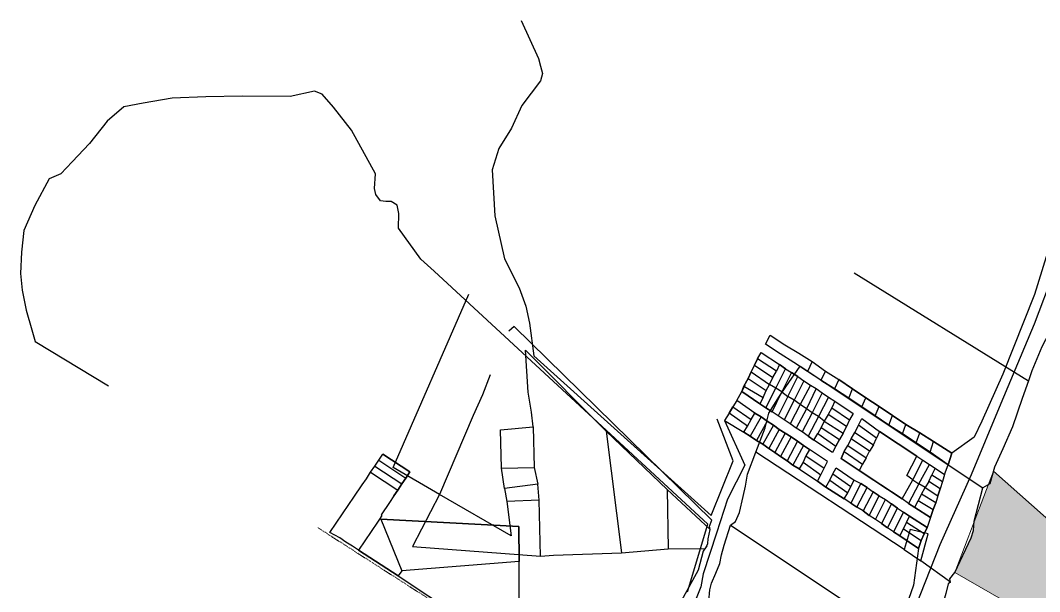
# Model space of a CAD drawing. Header units: millimetres. Extents: x 601939 to 603701, y 1317526 to 1318934.
# Drawn here: x 601939 to 603106, y 1318280 to 1318934 of the extents above; entities that cross this region are included whole.
import ezdxf

# ---------------------------------------------------------------- set-up
doc = ezdxf.new("R2010")
doc.units = ezdxf.units.MM
doc.linetypes.add('DOT', pattern=[0.25, 0, -0.25])
for name, color, linetype in [('1', 7, 'Continuous'), ('2', 7, 'Continuous'), ('50', 7, 'Continuous')]:
    doc.layers.add(name, color=color, linetype=linetype)

msp = doc.modelspace()

# ---------------------------------------------------------------- hatches: boundary and pattern name
at = {"lineweight": 13, "true_color": 0xc7c8ca}
h = msp.add_hatch(color=9, dxfattribs=at)
h.dxf.hatch_style = 1
h.paths.add_polyline_path([(603053.7, 1318418.2), (603049.4, 1318403.4), (603047.6, 1318402.4), (603031.3, 1318359.7), (603030.6, 1318350), (603027.9, 1318341.8), (603009.3, 1318302.2), (603133.2, 1318230.6), (603136.4, 1318232.9), (603190.5, 1318266.5), (603214.4, 1318275.8)])

# ---------------------------------------------------------------- linework, layer by layer
at = {"color": 1, "lineweight": 13}
msp.add_lwpolyline([(603133.2, 1318230.6), (603009.3, 1318302.2), (603053.7, 1318418.2), (603214.4, 1318275.8), (603133.2, 1318230.6)], dxfattribs=at)
at = {"layer": '1', "color": 1, "linetype": 'Continuous'}
for p, q in [((602759.8, 1318498.9), (602765.3, 1318509.3)), ((602997.4, 1318414.3), (603001.6, 1318425.3)), ((602861.8, 1318399.7), (602851.9, 1318406.7)), ((602981.4, 1318365.1), (602977.7, 1318353.7))]:
    msp.add_line(p, q, dxfattribs=at)
for points in [[(602792.4, 1318563.5), (602797.9, 1318573.6), (602814.6, 1318562.7), (602830.8, 1318553.1), (602846.1, 1318543.4), (602861.1, 1318532.5), (602876.4, 1318522.8), (602892, 1318512.3), (602907.3, 1318502), (602922.5, 1318492), (602938, 1318481.7), (602953.2, 1318471.6), (602969.2, 1318461.9), (602984.8, 1318452), (603006, 1318438.8), (603001.6, 1318425.3), (602981, 1318439.7), (602965, 1318450.5), (602949.4, 1318460.8), (602933.8, 1318470.7), (602918.1, 1318481.2), (602902.8, 1318491.7), (602887.8, 1318501.5), (602871.6, 1318512.1), (602855.9, 1318522.1), (602840.7, 1318532.2), (602825.1, 1318542.5), (602809.2, 1318552.4), (602792.4, 1318563.5)], [(602787.4, 1318554), (602808.6, 1318540.2), (602815.5, 1318535.1), (602822.5, 1318530.8), (602829.5, 1318526.5), (602836.6, 1318521.3), (602843.9, 1318516.6), (602850.6, 1318512.6), (602857.3, 1318507.8), (602864.7, 1318502.9), (602871.8, 1318498.2), (602893, 1318484.2), (602888.7, 1318476.8), (602885.3, 1318469.1), (602881.4, 1318461.6), (602877.1, 1318454.3), (602873, 1318446.8), (602869.4, 1318439.4), (602847.8, 1318453.4), (602841.3, 1318458), (602834.6, 1318463), (602827.6, 1318467.3), (602820.8, 1318472.4), (602813.9, 1318476.7), (602806.9, 1318481.3), (602800.2, 1318486), (602793, 1318490.4), (602786.1, 1318495.3), (602765.3, 1318509.3), (602767.8, 1318515.2), (602772.6, 1318524.2), (602776.3, 1318531.8), (602779.8, 1318539.3), (602783.5, 1318546.5), (602787.4, 1318554)], [(602851.9, 1318406.7), (602855.8, 1318414), (602859.6, 1318421.4), (602863.7, 1318429.3), (602843, 1318442.9), (602836, 1318447.5), (602829, 1318452.3), (602821.9, 1318457.2), (602815.1, 1318461.6), (602808.3, 1318465.9), (602801.7, 1318470.6), (602794.4, 1318475.2), (602787.7, 1318480.1), (602780.4, 1318484.6), (602759.8, 1318498.9), (602755.2, 1318491.5), (602750.8, 1318484.3), (602745.7, 1318475.9), (602767.9, 1318462.7), (602774.8, 1318458), (602782.3, 1318453.2), (602789.4, 1318448.8), (602796.3, 1318444.1), (602803.4, 1318439.3), (602809.7, 1318434.9), (602817.2, 1318429.8), (602824, 1318425.1), (602831.2, 1318420.9), (602851.9, 1318406.7)], [(602879.1, 1318432.5), (602882.6, 1318440.4), (602887, 1318447.3), (602890.6, 1318455.1), (602894.8, 1318462.2), (602899.1, 1318470.7), (602902.9, 1318478.2), (602923.2, 1318463.3), (602965.7, 1318435.4), (602972.6, 1318430.6), (602980.2, 1318425.8), (602986.7, 1318421.3), (602997.4, 1318414.3), (602995.1, 1318406.1), (602992.5, 1318398), (602990, 1318389.8), (602987.5, 1318381.7), (602984.4, 1318374.1), (602981.4, 1318365.1), (602963.4, 1318376.6), (602956.2, 1318381.2), (602949.2, 1318386.3), (602924.5, 1318402.5), (602899.8, 1318418.7), (602889.4, 1318425.6), (602879.1, 1318432.5)], [(602354.5, 1318437.4), (602385.4, 1318417.1), (602380.7, 1318409.9), (602376.1, 1318403.4), (602371.5, 1318396.2), (602367, 1318389.7), (602362.2, 1318382.3), (602352.4, 1318368.1), (602353.4, 1318367.4), (602350.5, 1318363.1), (602348.2, 1318359.5), (602326.7, 1318327.5), (602319.8, 1318332.2), (602312, 1318336.7), (602305.2, 1318341.6), (602293.8, 1318347.9), (602315.4, 1318379.8), (602321.1, 1318388.1), (602330.9, 1318402.5), (602335.7, 1318409.4), (602340.4, 1318416.9), (602345.1, 1318423.7), (602350, 1318430.6), (602354.5, 1318437.4)], [(602873.4, 1318422), (602894.1, 1318407.9), (602901.7, 1318403.9), (602909, 1318399.3), (602915.9, 1318394.5), (602922.8, 1318390), (602929.8, 1318385.5), (602936.9, 1318380.5), (602943.5, 1318375.7), (602950.7, 1318371.3), (602957.6, 1318366.6), (602977.7, 1318353.7), (602976, 1318350), (602974.3, 1318346.3), (602970.9, 1318338.5), (602967.9, 1318329.4), (602946.2, 1318344.2), (602939, 1318348.6), (602932.2, 1318353.3), (602925.4, 1318358.2), (602918.3, 1318362.9), (602911.4, 1318367.2), (602904.2, 1318372.5), (602897.2, 1318377), (602890.3, 1318381.3), (602882.5, 1318386.2), (602861.8, 1318399.7), (602866.1, 1318407.6), (602869.8, 1318415.1), (602873.4, 1318422)], [(602326.7, 1318327.5), (602372.1, 1318298.4), (602441.2, 1318252.3), (602510.4, 1318206.3), (602510.5, 1318227.7), (602510.7, 1318249.1), (602509.9, 1318252.8), (602509.1, 1318256.5), (602509.8, 1318262.8), (602510.5, 1318269.1), (602510.5, 1318291.9), (602510.4, 1318314.6), (602510.2, 1318354.8), (602431.1, 1318358.9), (602352, 1318363), (602350.5, 1318363.1)]]:
    msp.add_lwpolyline(points, dxfattribs=at)
at = {"layer": '2', "color": 1, "linetype": 'Continuous'}
for p, q in [((602894, 1318645), (603093.5, 1318521.4)), ((602366.1, 1318422.4), (602452.8, 1318620.7)), ((602610.1, 1318463.9), (602517.8, 1318556.4)), ((602520.8, 1318508.3), (602517.8, 1318556.4)), ((602783.5, 1318546.5), (602779.8, 1318539.3)), ((602805, 1318532.4), (602783.5, 1318546.5)), ((602840.7, 1318532.2), (602825.1, 1318542.5)), ((602846.1, 1318543.4), (602840.7, 1318532.2)), ((602846.1, 1318543.4), (602861.1, 1318532.5)), ((602776.3, 1318531.8), (602772.6, 1318524.2)), ((602779.8, 1318539.3), (602776.3, 1318531.8)), ((602776.3, 1318531.8), (602797.1, 1318517.3)), ((602779.8, 1318539.3), (602801.1, 1318525.2)), ((602801.1, 1318525.2), (602805, 1318532.4)), ((602804.3, 1318512.9), (602815.5, 1318535.1)), ((602808.6, 1318540.2), (602805, 1318532.4)), ((602815.5, 1318535.1), (602808.6, 1318540.2)), ((602822.5, 1318530.8), (602811.3, 1318508.7)), ((602815.5, 1318535.1), (602822.5, 1318530.8)), ((602829.5, 1318526.5), (602822.5, 1318530.8)), ((602832.4, 1318538.4), (603041.4, 1318398.9)), ((602855.9, 1318522.1), (602840.7, 1318532.2)), ((602861.1, 1318532.5), (602855.9, 1318522.1)), ((602861.1, 1318532.5), (602876.4, 1318522.8)), ((602477.4, 1318528.4), (602468.4, 1318505.3)), ((602772.6, 1318524.2), (602767.8, 1318515.2)), ((602772.6, 1318524.2), (602793.4, 1318510.2)), ((602797.1, 1318517.3), (602801.1, 1318525.2)), ((602818, 1318503.7), (602829.5, 1318526.5)), ((602836.6, 1318521.3), (602825.3, 1318499.2)), ((602829.5, 1318526.5), (602836.6, 1318521.3)), ((602836.6, 1318521.3), (602843.9, 1318516.6)), ((602855.9, 1318522.1), (602871.6, 1318512.1)), ((602876.4, 1318522.8), (602871.6, 1318512.1)), ((602892, 1318512.3), (602876.4, 1318522.8)), ((602524.8, 1318485.7), (602520.8, 1318508.3)), ((602759.8, 1318498.9), (602765.3, 1318509.3)), ((602767.8, 1318515.2), (602789.8, 1318502.4)), ((602789.8, 1318502.4), (602793.4, 1318510.2)), ((602793, 1318490.4), (602804.3, 1318512.9)), ((602793.4, 1318510.2), (602797.1, 1318517.3)), ((602804.3, 1318512.9), (602797.1, 1318517.3)), ((602800.2, 1318486), (602811.3, 1318508.7)), ((602811.3, 1318508.7), (602804.3, 1318512.9)), ((602811.3, 1318508.7), (602818, 1318503.7)), ((602843.9, 1318516.6), (602832.2, 1318494.4)), ((602850.6, 1318512.6), (602839.5, 1318489.5)), ((602843.9, 1318516.6), (602850.6, 1318512.6)), ((602857.3, 1318507.8), (602846.1, 1318484.9)), ((602850.6, 1318512.6), (602857.3, 1318507.8)), ((602857.3, 1318507.8), (602864.7, 1318502.9)), ((602871.6, 1318512.1), (602887.8, 1318501.5)), ((602887.8, 1318501.5), (602892, 1318512.3)), ((602907.3, 1318502), (602892, 1318512.3)), ((602468.4, 1318505.3), (602457.7, 1318481.9)), ((602789.8, 1318502.4), (602786.1, 1318495.3)), ((602786.1, 1318495.3), (602793, 1318490.4)), ((602818, 1318503.7), (602806.9, 1318481.3)), ((602825.3, 1318499.2), (602813.9, 1318476.7)), ((602825.3, 1318499.2), (602818, 1318503.7)), ((602832.2, 1318494.4), (602825.3, 1318499.2)), ((602864.7, 1318502.9), (602853.3, 1318480.5)), ((602864.7, 1318502.9), (602871.8, 1318498.2)), ((602871.8, 1318498.2), (602868.4, 1318490.4)), ((602887.8, 1318501.5), (602902.8, 1318491.7)), ((602902.8, 1318491.7), (602907.3, 1318502)), ((602922.5, 1318492), (602907.3, 1318502)), ((602526.6, 1318468.9), (602524.8, 1318485.7)), ((602750.8, 1318484.3), (602755.2, 1318491.5)), ((602771.8, 1318469.7), (602750.8, 1318484.3)), ((602755.2, 1318491.5), (602776, 1318477.2)), ((602776, 1318477.2), (602780.4, 1318484.6)), ((602780.4, 1318484.6), (602787.7, 1318480.1)), ((602793, 1318490.4), (602800.2, 1318486)), ((602806.9, 1318481.3), (602800.2, 1318486)), ((602832.2, 1318494.4), (602820.8, 1318472.4)), ((602839.5, 1318489.5), (602827.6, 1318467.3)), ((602839.5, 1318489.5), (602832.2, 1318494.4)), ((602846.1, 1318484.9), (602834.6, 1318463)), ((602846.1, 1318484.9), (602839.5, 1318489.5)), ((602853.3, 1318480.5), (602846.1, 1318484.9)), ((602864.2, 1318483), (602859.9, 1318475.2)), ((602868.4, 1318490.4), (602864.2, 1318483)), ((602885.3, 1318469.1), (602864.2, 1318483)), ((602868.4, 1318490.4), (602888.7, 1318476.8)), ((602902.8, 1318491.7), (602918.1, 1318481.2)), ((602918.1, 1318481.2), (602922.5, 1318492)), ((602938, 1318481.7), (602922.5, 1318492)), ((602457.7, 1318481.9), (602419.4, 1318391.3)), ((602771.8, 1318469.7), (602776, 1318477.2)), ((602787.7, 1318480.1), (602774.8, 1318458)), ((602794.4, 1318475.2), (602782.3, 1318453.2)), ((602787.7, 1318480.1), (602794.4, 1318475.2)), ((602794.4, 1318475.2), (602801.7, 1318470.6)), ((602813.9, 1318476.7), (602806.9, 1318481.3)), ((602820.8, 1318472.4), (602813.9, 1318476.7)), ((602827.6, 1318467.3), (602820.8, 1318472.4)), ((602853.3, 1318480.5), (602841.3, 1318458)), ((602859.9, 1318475.2), (602853.3, 1318480.5)), ((602859.9, 1318475.2), (602856.1, 1318467.9)), ((602859.9, 1318475.2), (602881.4, 1318461.6)), ((602888.7, 1318476.8), (602885.3, 1318469.1)), ((602918.1, 1318481.2), (602933.8, 1318470.7)), ((602933.8, 1318470.7), (602938, 1318481.7)), ((602953.2, 1318471.6), (602938, 1318481.7)), ((602949.4, 1318460.8), (602953.2, 1318471.6)), ((602969.2, 1318461.9), (602953.2, 1318471.6)), ((602489, 1318465.2), (602526.6, 1318468.9)), ((602490.1, 1318421.4), (602489, 1318465.2)), ((602526.6, 1318468.9), (602527.5, 1318422.3)), ((602610.1, 1318463.9), (602627.5, 1318324.6)), ((602680.1, 1318397.2), (602610.1, 1318463.9)), ((602767.9, 1318462.7), (602771.8, 1318469.7)), ((602774.8, 1318458), (602767.9, 1318462.7)), ((602801.7, 1318470.6), (602789.4, 1318448.8)), ((602808.3, 1318465.9), (602796.3, 1318444.1)), ((602801.7, 1318470.6), (602808.3, 1318465.9)), ((602815.1, 1318461.6), (602803.4, 1318439.3)), ((602808.3, 1318465.9), (602815.1, 1318461.6)), ((602815.1, 1318461.6), (602821.9, 1318457.2)), ((602834.6, 1318463), (602827.6, 1318467.3)), ((602841.3, 1318458), (602834.6, 1318463)), ((602847.8, 1318453.4), (602852.3, 1318461)), ((602856.1, 1318467.9), (602852.3, 1318461)), ((602852.3, 1318461), (602873, 1318446.8)), ((602856.1, 1318467.9), (602877.1, 1318454.3)), ((602881.4, 1318461.6), (602877.1, 1318454.3)), ((602881.4, 1318461.6), (602885.3, 1318469.1)), ((602890.6, 1318455.1), (602894.8, 1318462.2)), ((602899.1, 1318470.7), (602894.8, 1318462.2)), ((602894.8, 1318462.2), (602916.3, 1318448.3)), ((602919.7, 1318456), (602899.1, 1318470.7)), ((602923.2, 1318463.3), (602919.7, 1318456)), ((602965.7, 1318435.4), (602923.2, 1318463.3)), ((602933.8, 1318470.7), (602949.4, 1318460.8)), ((602949.4, 1318460.8), (602965, 1318450.5)), ((602965, 1318450.5), (602969.2, 1318461.9)), ((602984.8, 1318452), (602969.2, 1318461.9)), ((602782.3, 1318453.2), (602774.8, 1318458)), ((602789.4, 1318448.8), (602782.3, 1318453.2)), ((602796.3, 1318444.1), (602789.4, 1318448.8)), ((602821.9, 1318457.2), (602809.7, 1318434.9)), ((602829, 1318452.3), (602817.2, 1318429.8)), ((602821.9, 1318457.2), (602829, 1318452.3)), ((602829, 1318452.3), (602836, 1318447.5)), ((602841.3, 1318458), (602847.8, 1318453.4)), ((602869.4, 1318439.4), (602847.8, 1318453.4)), ((602873, 1318446.8), (602877.1, 1318454.3)), ((602890.6, 1318455.1), (602887, 1318447.3)), ((602911.8, 1318440.9), (602890.6, 1318455.1)), ((602916.3, 1318448.3), (602911.8, 1318440.9)), ((602916.3, 1318448.3), (602919.7, 1318456)), ((602965, 1318450.5), (602981, 1318439.7)), ((602981, 1318439.7), (602984.8, 1318452)), ((602385.4, 1318417.1), (602354.5, 1318437.4)), ((602951.3, 1318328.2), (602781.3, 1318439.9)), ((602803.4, 1318439.3), (602796.3, 1318444.1)), ((602809.7, 1318434.9), (602803.4, 1318439.3)), ((602836, 1318447.5), (602824, 1318425.1)), ((602836, 1318447.5), (602843, 1318442.9)), ((602843, 1318442.9), (602838.9, 1318435.5)), ((602863.7, 1318429.3), (602843, 1318442.9)), ((602873, 1318446.8), (602869.4, 1318439.4)), ((602882.6, 1318440.4), (602887, 1318447.3)), ((602882.6, 1318440.4), (602903.7, 1318426.2)), ((602887, 1318447.3), (602907.7, 1318433.5)), ((602907.7, 1318433.5), (602911.8, 1318440.9)), ((602350, 1318430.6), (602380.7, 1318409.9)), ((602817.2, 1318429.8), (602809.7, 1318434.9)), ((602824, 1318425.1), (602817.2, 1318429.8)), ((602831.2, 1318420.9), (602824, 1318425.1)), ((602835.5, 1318428.3), (602831.2, 1318420.9)), ((602838.9, 1318435.5), (602835.5, 1318428.3)), ((602835.5, 1318428.3), (602855.8, 1318414)), ((602838.9, 1318435.5), (602859.6, 1318421.4)), ((602859.6, 1318421.4), (602863.7, 1318429.3)), ((602903.7, 1318426.2), (602899.8, 1318418.7)), ((602907.7, 1318433.5), (602903.7, 1318426.2)), ((602954.2, 1318413), (602965.7, 1318435.4)), ((602961.3, 1318408.2), (602972.6, 1318430.6)), ((602965.7, 1318435.4), (602972.6, 1318430.6)), ((602968, 1318403.6), (602980.2, 1318425.8)), ((602972.6, 1318430.6), (602980.2, 1318425.8)), ((602980.2, 1318425.8), (602986.7, 1318421.3)), ((602997.4, 1318414.3), (603001.6, 1318425.3)), ((602340.4, 1318416.9), (602371.5, 1318396.2)), ((602345.1, 1318423.7), (602376.1, 1318403.4)), ((602419.4, 1318391.3), (602366.1, 1318422.4)), ((602380.7, 1318409.9), (602385.4, 1318417.1)), ((602490.1, 1318421.4), (602527.5, 1318422.3)), ((602493.8, 1318398.3), (602490.1, 1318421.4)), ((602527.5, 1318422.3), (602531.9, 1318403.3)), ((602831.2, 1318420.9), (602851.9, 1318406.7)), ((602851.9, 1318406.7), (602855.8, 1318414)), ((602855.8, 1318414), (602859.6, 1318421.4)), ((602866.1, 1318407.6), (602869.8, 1318415.1)), ((602869.8, 1318415.1), (602890.1, 1318400.6)), ((602899.8, 1318418.7), (602949.2, 1318386.3)), ((602961.3, 1318408.2), (602954.2, 1318413)), ((602979.4, 1318406.4), (602982.8, 1318413.9)), ((602986.7, 1318421.3), (602982.8, 1318413.9)), ((602982.8, 1318413.9), (602995.1, 1318406.1)), ((602371.5, 1318396.2), (602376.1, 1318403.4)), ((602376.1, 1318403.4), (602380.7, 1318409.9)), ((602531.9, 1318403.3), (602493.8, 1318398.3)), ((602533.5, 1318385), (602531.9, 1318403.3)), ((602851.9, 1318406.7), (602861.8, 1318399.7)), ((602861.8, 1318399.7), (602866.1, 1318407.6)), ((602866.1, 1318407.6), (602886.7, 1318393.3)), ((602890.1, 1318400.6), (602894.1, 1318407.9)), ((602901.7, 1318403.9), (602890.3, 1318381.3)), ((602894.1, 1318407.9), (602901.7, 1318403.9)), ((602909, 1318399.3), (602901.7, 1318403.9)), ((602949.2, 1318386.3), (602961.3, 1318408.2)), ((602968, 1318403.6), (602956.2, 1318381.2)), ((602961.3, 1318408.2), (602968, 1318403.6)), ((602975.3, 1318399.3), (602968, 1318403.6)), ((602979.4, 1318406.4), (602975.3, 1318399.3)), ((602992.5, 1318398), (602979.4, 1318406.4)), ((602995.1, 1318406.1), (602992.5, 1318398)), ((602367, 1318389.7), (602371.5, 1318396.2)), ((602419.4, 1318391.3), (602388.4, 1318331.8)), ((602501.2, 1318343.9), (602419.4, 1318391.3)), ((602493.8, 1318398.3), (602496.4, 1318383.5)), ((602680.1, 1318397.2), (602681.1, 1318329.2)), ((602729, 1318351.2), (602680.1, 1318397.2)), ((602861.8, 1318399.7), (602882.5, 1318386.2)), ((602882.5, 1318386.2), (602886.7, 1318393.3)), ((602886.7, 1318393.3), (602890.1, 1318400.6)), ((602897.2, 1318377), (602909, 1318399.3)), ((602915.9, 1318394.5), (602904.2, 1318372.5)), ((602909, 1318399.3), (602915.9, 1318394.5)), ((602911.4, 1318367.2), (602922.8, 1318390)), ((602922.8, 1318390), (602915.9, 1318394.5)), ((602922.8, 1318390), (602929.8, 1318385.5)), ((602971.3, 1318391.7), (602967.2, 1318384.3)), ((602971.3, 1318391.7), (602975.3, 1318399.3)), ((602987.5, 1318381.7), (602971.3, 1318391.7)), ((602975.3, 1318399.3), (602990, 1318389.8)), ((602990, 1318389.8), (602987.5, 1318381.7)), ((602990, 1318389.8), (602992.5, 1318398)), ((602533.5, 1318385), (602496.4, 1318383.5)), ((602496.4, 1318383.5), (602501.2, 1318343.9)), ((602534.9, 1318320.6), (602533.5, 1318385)), ((602890.3, 1318381.3), (602882.5, 1318386.2)), ((602890.3, 1318381.3), (602897.2, 1318377)), ((602918.3, 1318362.9), (602929.8, 1318385.5)), ((602936.9, 1318380.5), (602925.4, 1318358.2)), ((602929.8, 1318385.5), (602936.9, 1318380.5)), ((602943.5, 1318375.7), (602936.9, 1318380.5)), ((602956.2, 1318381.2), (602949.2, 1318386.3)), ((602956.2, 1318381.2), (602963.4, 1318376.6)), ((602963.4, 1318376.6), (602967.2, 1318384.3)), ((602967.2, 1318384.3), (602984.4, 1318374.1)), ((602984.4, 1318374.1), (602987.5, 1318381.7)), ((602904.2, 1318372.5), (602897.2, 1318377)), ((602904.2, 1318372.5), (602911.4, 1318367.2)), ((602918.3, 1318362.9), (602911.4, 1318367.2)), ((602932.2, 1318353.3), (602943.5, 1318375.7)), ((602950.7, 1318371.3), (602939, 1318348.6)), ((602943.5, 1318375.7), (602950.7, 1318371.3)), ((602957.6, 1318366.6), (602950.7, 1318371.3)), ((602954, 1318359.1), (602957.6, 1318366.6)), ((602352, 1318363), (602376.2, 1318304.1)), ((602352, 1318363), (602510.2, 1318354.8)), ((602510.2, 1318354.8), (602510.4, 1318314.6)), ((602752.6, 1318356.3), (602973.6, 1318209.1)), ((602925.4, 1318358.2), (602918.3, 1318362.9)), ((602925.4, 1318358.2), (602932.2, 1318353.3)), ((602950.4, 1318352), (602954, 1318359.1)), ((602974.3, 1318346.3), (602954, 1318359.1)), ((602981.4, 1318365.1), (602977.7, 1318353.7)), ((602939, 1318348.6), (602932.2, 1318353.3)), ((602939, 1318348.6), (602946.2, 1318344.2)), ((602946.2, 1318344.2), (602950.4, 1318352)), ((602950.4, 1318352), (602970.9, 1318338.5)), ((602970.4, 1318315.3), (602978.7, 1318346.5)), ((602970.9, 1318338.5), (602974.3, 1318346.3)), ((602388.4, 1318331.8), (602534.9, 1318320.6)), ((602372.1, 1318298.4), (602326.7, 1318327.5)), ((602534.9, 1318320.6), (602549.9, 1318321.9)), ((602549.9, 1318321.9), (602627.5, 1318324.6)), ((602627.5, 1318324.6), (602681.1, 1318329.2)), ((602951.3, 1318328.2), (602970.4, 1318315.3)), ((602510.4, 1318314.6), (602376.2, 1318304.1)), ((602510.5, 1318269.1), (602510.4, 1318314.6)), ((603004.4, 1318290.9), (602970.4, 1318315.3)), ((602376.2, 1318304.1), (602372.1, 1318298.4)), ((602372.1, 1318298.4), (602510.4, 1318206.3))]:
    msp.add_line(p, q, dxfattribs=at)
at = {"layer": '2', "color": 1, "linetype": 'DOT'}
msp.add_line((602552.6, 1318178.5), (602279.6, 1318353.5), dxfattribs=at)
at = {"layer": '2', "color": 1, "linetype": 'Continuous'}
for points in [[(603151.2, 1318637.4), (603144.7, 1318626.8), (603132.2, 1318604.4), (603121.4, 1318584.4), (603108.8, 1318560.4), (603097.4, 1318533), (603093.5, 1318521.4)], [(602731.1, 1318362), (602504.6, 1318583.7), (602498.6, 1318578.2)], [(602781.3, 1318439.9), (602792, 1318467.6), (602796.3, 1318484.5), (602808.6, 1318503.8), (602815.8, 1318514.7), (602832.4, 1318538.4)], [(603093.5, 1318521.4), (603086.5, 1318501.4), (603075.4, 1318468.8), (603064.2, 1318443.7), (603054.9, 1318422.6), (603049.4, 1318403.4), (603041.4, 1318398.9)], [(602768.7, 1318516.5), (602765.3, 1318509.3), (602786.1, 1318495.3)], [(602780.4, 1318484.6), (602759.8, 1318498.9), (602755.2, 1318491.5)], [(602871.8, 1318498.2), (602893, 1318484.2), (602888.7, 1318476.8)], [(602750.8, 1318484.3), (602745.7, 1318475.9), (602767.9, 1318462.7)], [(602899.1, 1318470.7), (602902.9, 1318478.2), (602923.2, 1318463.3)], [(602981, 1318439.7), (603001.6, 1318425.3), (603006, 1318438.8), (602984.8, 1318452)], [(602752.6, 1318356.3), (602758.1, 1318360.4), (602762.8, 1318370.7), (602767, 1318389.1), (602769.6, 1318400.9), (602771.9, 1318414.7), (602781.3, 1318439.9)], [(602882.6, 1318440.4), (602879.1, 1318432.5), (602899.8, 1318418.7)], [(602869.8, 1318415.1), (602873.4, 1318422), (602894.1, 1318407.9)], [(602986.7, 1318421.3), (602997.4, 1318414.3), (602995.1, 1318406.1)], [(603004.4, 1318290.9), (603003.6, 1318294.8), (603009.3, 1318302.2), (603027.9, 1318341.8), (603030.6, 1318350), (603031.4, 1318361), (603041.4, 1318398.9)], [(602974.3, 1318346.3), (602977.7, 1318353.7), (602957.6, 1318366.6)], [(602963.4, 1318376.6), (602981.4, 1318365.1), (602984.4, 1318374.1)], [(602727.5, 1318269.4), (602728.8, 1318282.2), (602730.9, 1318289.9), (602735.5, 1318301.4), (602740.2, 1318312.2), (602742.3, 1318322.2), (602745.1, 1318333.4), (602752.6, 1318356.3)], [(602729, 1318351.2), (602728.4, 1318355), (602731.1, 1318362)], [(602681.1, 1318329.2), (602723.8, 1318329.5), (602723.8, 1318329.5), (602726.5, 1318335.4), (602726.9, 1318340.5), (602729, 1318351.2)], [(602946.2, 1318344.2), (602967.9, 1318329.4), (602970.9, 1318338.5)], [(602978.7, 1318346.5), (602958.3, 1318351.2), (602958.3, 1318351.2), (602951.3, 1318328.2)], [(602725.2, 1318332.4), (602721.3, 1318326.6), (602715.4, 1318304.9), (602694.2, 1318266), (602692.1, 1318256.3)], [(603004.4, 1318290.9), (603001.7, 1318289.1), (602999.1, 1318277.9), (602994.3, 1318261.7), (602989.2, 1318249.6), (602982.2, 1318238.6), (602979.4, 1318228.3), (602978.8, 1318220.1), (602973.6, 1318209.1)]]:
    msp.add_lwpolyline(points, dxfattribs=at)
at = {"layer": '50', "color": 1, "linetype": 'Continuous'}
for points in [[(602512.9, 1318934), (602532.7, 1318890.3), (602535, 1318881.6), (602537.1, 1318873.4), (602535.1, 1318865), (602513.7, 1318836.6), (602501.7, 1318810.6), (602487.1, 1318787.2), (602479.5, 1318763), (602482.7, 1318710.4), (602493.8, 1318661.2), (602510.6, 1318628), (602518.2, 1318607.1), (602522.3, 1318587.4), (602527.4, 1318549.9), (602730.2, 1318367.4), (602755.5, 1318430), (602737.3, 1318477.7)], [(602703.2, 1318279.8), (602726.6, 1318357.5), (602413.3, 1318646.9), (602397.9, 1318660.8), (602372.5, 1318696.3), (602372.6, 1318712.8), (602370.9, 1318722.4), (602363.8, 1318726.7), (602358, 1318726.9), (602351.6, 1318727.5), (602346.3, 1318734.6), (602344.8, 1318741.5), (602345.9, 1318758.2), (602318.6, 1318808.5), (602297.8, 1318834.6), (602284.8, 1318849.6), (602276.3, 1318853.2), (602248.5, 1318847), (602193.5, 1318847.1), (602151.7, 1318846.5), (602113.4, 1318844.9), (602080, 1318839.3), (602057.8, 1318835), (602038.6, 1318818.6), (602018.4, 1318793.1), (601998.9, 1318772.3), (601985.8, 1318758.2), (601972.2, 1318752.7), (601956, 1318722.3), (601943.3, 1318693.5), (601940.6, 1318668.8), (601939.4, 1318644.4), (601941.4, 1318625.1), (601946.2, 1318602.2), (601952.4, 1318579.8), (601956.5, 1318566.6), (602040.4, 1318515.6)], [(603321.2, 1318315.8), (603250.5, 1318289.8), (603190.5, 1318266.5), (603136.4, 1318232.9), (603089.4, 1318198.2), (603052.9, 1318159.3), (603052.8, 1318159.4), (602972.9, 1318052.2), (602929.8, 1318002.4), (602902.6, 1317969.6), (602898.6, 1317971.8), (602898.4, 1317977.8), (602904.5, 1318030.6), (602916.7, 1318096.7), (602939, 1318188), (602964.8, 1318263.5), (602992.7, 1318334), (603028.4, 1318414.2), (603062.4, 1318495.7), (603100.4, 1318586.8), (603123.2, 1318646.2), (603143.8, 1318707.1), (603172.5, 1318830.9)], [(603159.7, 1318827.1), (603143.5, 1318759.4), (603100.6, 1318620.4), (603064.3, 1318529.1), (603040.3, 1318475.2), (603031.4, 1318457.1), (603006, 1318438.8)], [(602745.7, 1318475.9), (602768.8, 1318425), (602749.2, 1318386.1), (602736.4, 1318347.1), (602721.2, 1318300.6), (602718.4, 1318285.6), (602713, 1318272.4), (602628.9, 1318129.8)], [(602967.9, 1318329.4), (602961.9, 1318287.6), (602939.5, 1318222.9), (602922.3, 1318164.7), (602906.1, 1318101.2), (602902.6, 1318084.4), (602870.2, 1318088.9)]]:
    msp.add_lwpolyline(points, dxfattribs=at)

doc.saveas('drawing.dxf')
